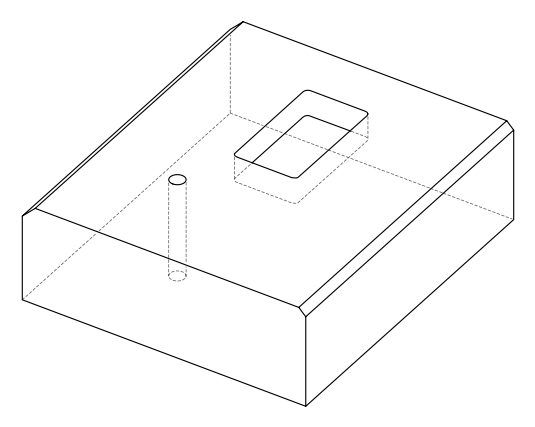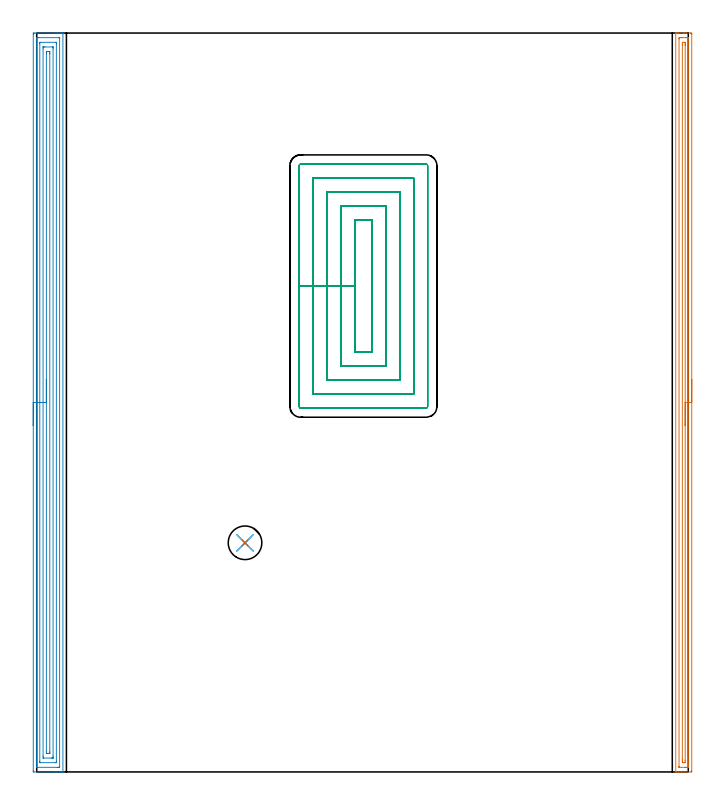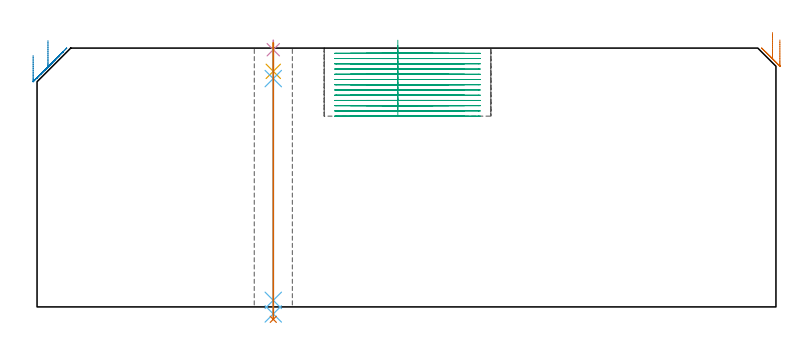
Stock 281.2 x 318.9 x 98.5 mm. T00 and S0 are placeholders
(PLAN: 7 operations, 5 tool changes, 52.7 min)
(1 AREA_MILL | FG_CHAMFER_SURFACE | UGT0205_001 | 7.84 min | 7598 mm3)
(2 AREA_MILL_1 | FG_CHAMFER_SURFACE_1 | UGT0205_001 | 13 min | 26122 mm3)
(3 MILL_RECTANGULAR_POCKET | POCKET_RECTANGULAR_STRAIGHT | NXT0201_009 | Follow Part, ap 2, ae 75% | 30.94 min | 185469 mm3)
(4 SPOT_DRILL | STEP1HOLE | NXT0321_9005460120000 | 0.03 min | 21 mm3)
(5 DRILL_BLIND_HOLE_INTO_CENTER | STEP1HOLE | NXT0301_030 | 0.05 min | 225 mm3)
(6 GUN_DRILL_THROUGH_HOLE | STEP1HOLE | UGT0307_001 | 0.47 min | 1769 mm3)
(7 SPADE_DRILL_TO_ENLARGE_THROUGH_HOLE | STEP1HOLE | UGT0306_005 | 0.42 min | 14252 mm3)
(TOOL UGT0205_001 | Chamfer Mill 20 x 3 x 45 deg. | D20 FL50 Z2)
(TOOL NXT0201_009 | ENDMILL 8mm [2P460-0800-NA 1630] | D8 FL26 Z6)
(TOOL NXT0321_9005460120000 | NC Spot Drill, 142deg, 12mm, Carbide, Uncoated | D12 PA142 FL30 Z2)
(TOOL NXT0301_030 | Carbide Drill 5.9mm [860.1-0590-018A1-MM 2214] | D5.9 PA140 FL28 Z2)
(TOOL UGT0307_001 | Gun Drill 5 mm | D5 PA130 FL24 Z1)
(TOOL UGT0306_005 | Spade Drill 14.5mm | D14.5 PA132 FL10 Z2)
(OP 1 AREA_MILL)
G17 G21 G94 G90
T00 M6
G54
G17 G0 G90 X282.7 Y169.45 S1061 M3
G43 Z108.5 H0
Z101.6
G94 G1 Y169.412 Z100.728 F250.
Y169.298 Z99.864
Y169.109 Z99.012
Y168.847 Z98.18
Y168.513 Z97.374
Y168.11 Z96.6
Y167.641 Z95.864
Y167.11 Z95.172
Y166.521 Z94.529
Y165.878 Z93.94
Y165.186 Z93.409
Y164.45 Z92.94
Y163.676 Z92.537
Y162.87 Z92.203
Y162.038 Z91.941
Y161.186 Z91.752
Y160.322 Z91.638
Y159.45 Z91.6
X282.699 Y0.605 Z91.601
X282.696 Y0.219 Z91.602
X282.692 Y0.01 Z91.605
X282.318 Y0. Z91.979
X279.688 Z94.607
X278.246 Z96.05
X277.059 Z97.236
X276.071 Z98.228
X275.934 Y0.002 Z98.359
X275.802 Y0.01 Z98.488
X275.8 Y0.158 Z98.5
Y318.742
X275.802 Y318.89 Z98.488
X275.934 Y318.898 Z98.359
X276.071 Y318.9 Z98.228
X276.436 Z97.863
X277.059 Z97.236
X279.123 Z95.174
X279.688 Z94.607
X280.282 Z94.013
X282.035 Z92.261
X282.318 Y318.897 Z91.979
X282.692 Y318.89 Z91.605
X282.696 Y318.681 Z91.602
X282.699 Y318.295 Z91.601
X282.7 Y159.45 Z91.6
X281.286 Z93.014
X281.285 Y2.548 Z93.015
X281.284 Y2.389 Z93.016
X281.279 Y2.032 Z93.021
X280.938 Y2.009 Z93.362
X280.565 Y2.003 Z93.735
X280.07 Y2. Z94.23
X279.688 Z94.612
X278.318 Z95.982
X277.441 Z96.859
X277.277 Y2.002 Z97.023
X277.25 Y2.005 Z97.051
X277.225 Y2.009 Z97.075
X277.221 Y2.044 Z97.079
X277.216 Y2.229 Z97.084
X277.215 Y2.389 Z97.085
Y316.352
X277.216 Y316.511 Z97.084
X277.221 Y316.868 Z97.079
X277.561 Y316.891 Z96.739
X277.935 Y316.897 Z96.365
X278.429 Y316.9 Z95.871
X278.812 Z95.488
X280.182 Z94.118
X281.059 Z93.241
X281.222 Y316.898 Z93.078
X281.25 Y316.895 Z93.05
X281.275 Y316.891 Z93.025
X281.279 Y316.856 Z93.021
X281.284 Y316.671 Z93.016
X281.285 Y316.511 Z93.015
X281.286 Y159.45 Z93.014
X279.872 Z94.428
X279.871 Y5.067 Z94.429
X279.87 Y4.881 Z94.43
X279.864 Y4.174 Z94.436
X279.853 Y4.007 Z94.447
X279.688 Y4.005 Z94.612
X278.981 Y4.002 Z95.319
X278.812 Y4.005 Z95.488
X278.647 Y4.01 Z95.653
X278.635 Y4.174 Z95.665
X278.632 Y4.357 Z95.668
X278.629 Y5.067 Z95.671
X278.628 Y5.253 Z95.672
X278.629 Y313.833 Z95.671
X278.63 Y314.019 Z95.67
X278.635 Y314.726 Z95.665
X278.647 Y314.893 Z95.653
X278.812 Y314.895 Z95.488
X279.519 Y314.898 Z94.781
X279.688 Y314.895 Z94.612
X279.853 Y314.89 Z94.447
X279.864 Y314.726 Z94.436
X279.868 Y314.543 Z94.432
X279.871 Y313.833 Z94.429
Y313.647
X279.872 Y159.45 Z94.428
Y158.578 Z94.467
Y157.713 Z94.58
Y156.862 Z94.769
Y156.03 Z95.032
Y155.224 Z95.365
Y154.45 Z95.768
Y153.714 Z96.237
Y153.022 Z96.768
Y152.379 Z97.357
Y151.79 Z98.001
Y151.258 Z98.693
Y150.79 Z99.428
Y150.387 Z100.202
Y150.053 Z101.008
Y149.791 Z101.84
Y149.602 Z102.692
Y149.488 Z103.557
Y149.45 Z104.428
G0 Z108.5
M5
M2
(OP 2 AREA_MILL_1)
G17 G21 G94 G90
T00 M6
G54
G17 G0 G90 X-1.5 Y149.45 S1061 M3
G43 Z108.5 H0
Z95.7
G94 G1 Y149.488 Z94.828 F250.
Y149.602 Z93.963
Y149.791 Z93.112
Y150.053 Z92.28
Y150.387 Z91.474
Y150.79 Z90.7
Y151.258 Z89.964
Y151.79 Z89.272
Y152.379 Z88.629
Y153.022 Z88.04
Y153.714 Z87.508
Y154.45 Z87.04
Y155.224 Z86.637
Y156.03 Z86.303
Y156.862 Z86.041
Y157.714 Z85.852
Y158.578 Z85.738
Y159.45 Z85.7
Y318.295
X-1.496 Y318.892 Z85.702
X-1.494 Y318.895 Z85.703
X-0.899 Y318.898 Z86.298
X-0.295 Y318.9 Z86.903
X8.022 Z95.217
X8.598 Z95.795
X8.915 Z96.111
X9.49 Z96.686
X9.807 Z97.002
X10.874 Z98.073
X11.247 Y318.892 Z98.439
X11.297 Y318.89 Z98.488
X11.3 Y318.741 Z98.5
Y0.158
X11.298 Y0.01 Z98.488
X11.247 Y0.007 Z98.439
X10.873 Y0. Z98.072
X10.44 Z97.639
X9.807 Z97.002
X8.598 Z95.795
X8.022 Z95.217
X-1.187 Y0.001 Z86.01
X-1.492 Y0.01 Z85.706
X-1.499 Y0.313 Z85.699
Y0.334
X-1.5 Y159.45 Z85.7
X-0.086 Z87.114
Y316.589
X-0.084 Y316.669 Z87.116
X-0.079 Y316.826 Z87.121
X-0.073 Y316.891 Z87.127
X-0.055 Y316.894 Z87.145
X-0.007 Y316.897 Z87.193
X0.496 Y316.9 Z87.696
X0.885 Z88.085
X9.418 Z96.618
X9.807 Y316.897 Z97.007
X9.862 Y316.894 Z97.062
X9.873 Y316.891 Z97.073
X9.879 Y316.851 Z97.079
X9.883 Y316.747 Z97.083
X9.885 Y316.59 Z97.085
X9.886 Y316.511 Z97.086
X9.885 Y2.311 Z97.085
X9.884 Y2.231 Z97.084
X9.879 Y2.074 Z97.079
X9.873 Y2.009 Z97.073
X9.855 Y2.006 Z97.055
X9.807 Y2.003 Z97.007
X9.304 Y2. Z96.504
X8.915 Z96.115
X0.382 Z87.582
X-0.007 Y2.003 Z87.193
X-0.062 Y2.006 Z87.138
X-0.073 Y2.009 Z87.127
X-0.079 Y2.048 Z87.121
X-0.083 Y2.152 Z87.117
X-0.085 Y2.31 Z87.115
X-0.086 Y2.389 Z87.114
Y159.45
X1.328 Z88.528
X1.329 Y314.282 Z88.529
X1.33 Y314.726 Z88.53
X1.333 Y314.838 Z88.533
X1.335 Y314.885 Z88.535
X1.43 Y314.891 Z88.63
X1.605 Y314.899 Z88.805
X8.196 Y314.9 Z95.396
X8.312 Y314.898 Z95.512
X8.405 Y314.894 Z95.605
X8.462 Y314.89 Z95.662
X8.465 Y314.874 Z95.665
X8.468 Y314.726 Z95.668
X8.471 Y314.277 Z95.671
Y4.618
X8.469 Y4.174 Z95.669
X8.467 Y4.062 Z95.667
X8.465 Y4.015 Z95.665
X8.37 Y4.009 Z95.57
X8.195 Y4.001 Z95.395
X1.603 Y4. Z88.803
X1.487 Y4.002 Z88.687
X1.395 Y4.005 Z88.595
X1.338 Y4.01 Z88.538
X1.335 Y4.026 Z88.535
X1.332 Y4.174 Z88.532
X1.329 Y4.623 Z88.529
X1.328 Y159.45 Z88.528
X2.743 Z89.943
Y312.049
X2.748 Y312.863 Z89.948
X2.749 Y312.886 Z89.949
X2.765 Y312.89 Z89.965
X2.817 Y312.895 Z90.017
X2.923 Y312.898 Z90.123
X3.136 Y312.9 Z90.336
X3.562 Z90.762
X6.884 Y312.899 Z94.084
X6.985 Y312.896 Z94.185
X7.035 Y312.891 Z94.235
X7.051 Y312.887 Z94.251
X7.057 Y312.049 Z94.257
Y6.851
X7.052 Y6.037 Z94.252
X7.051 Y6.014 Z94.251
X7.035 Y6.01 Z94.235
X6.983 Y6.005 Z94.183
X6.876 Y6.002 Z94.076
X6.664 Y6. Z93.864
X6.238 Z93.438
X2.915 Y6.001 Z90.115
X2.815 Y6.004 Z90.015
X2.765 Y6.009 Z89.965
X2.749 Y6.013 Z89.949
X2.743 Y6.851 Z89.943
Y159.45
X4.157 Z91.357
Y310.264
X4.158 Y310.56 Z91.358
X4.163 Y310.857 Z91.363
X4.164 Y310.889 Z91.364
X4.177 Y310.892 Z91.377
X4.216 Y310.896 Z91.416
X4.295 Y310.899 Z91.495
X4.454 Y310.9 Z91.654
X4.71 Z91.91
X5.346 Y310.897 Z92.546
X5.61 Y310.892 Z92.81
X5.637 Y310.88 Z92.837
X5.638 Y310.864 Z92.838
X5.642 Y310.264 Z92.842
X5.643 Y309.967 Z92.843
Y8.636
X5.642 Y8.341 Z92.842
X5.637 Y8.043 Z92.837
X5.636 Y8.011 Z92.836
X5.623 Y8.008 Z92.823
X5.584 Y8.004 Z92.784
X5.505 Y8.001 Z92.705
X5.346 Y8. Z92.546
X5.09 Z92.29
X4.454 Y8.003 Z91.654
X4.19 Y8.008 Z91.39
X4.163 Y8.02 Z91.363
X4.161 Y8.036 Z91.361
X4.158 Y8.636 Z91.358
X4.157 Y8.933 Z91.357
Y159.45
Y160.322 Z91.395
Y161.186 Z91.509
Y162.038 Z91.698
Y162.87 Z91.96
Y163.676 Z92.294
Y164.45 Z92.697
Y165.186 Z93.165
Y165.878 Z93.696
Y166.521 Z94.286
Y167.11 Z94.929
Y167.642 Z95.621
Y168.11 Z96.357
Y168.513 Z97.131
Y168.847 Z97.937
Y169.109 Z98.769
Y169.298 Z99.62
Y169.412 Z100.485
Y169.45 Z101.357
G0 Z108.5
M5
M2
(OP 3 MILL_RECTANGULAR_POCKET)
G17 G21 G94 G90
T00 M6
G54
G17 G0 G90 X137.3 Y228.332 S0 M3
G43 Z108.5 H1
Z101.5
G94 G1 Y209.7 Z96.508 F250.
Y181.1 F500.
X144.7
Y238.3
X137.3
Y209.7
X131.3
Y175.1
X150.7
Y244.3
X131.3
Y209.7
X125.3
Y169.1
X156.7
Y250.3
X125.3
Y209.7
X119.3
Y163.1
X162.7
Y256.3
X119.3
Y209.7
X113.3
Y157.7
G3 X113.9 Y157.1 R0.6
G1 X168.1
G3 X168.7 Y157.7 R0.6
G1 Y261.7
G3 X168.1 Y262.3 R0.6
G1 X113.9
G3 X113.3 Y261.7 R0.6
G1 Y209.7
Y208.7
G0 X137.3 Y228.332 Z99.508
G1 Y209.7 Z94.515 F250.
Y181.1 F500.
X144.7
Y238.3
X137.3
Y209.7
X131.3
Y175.1
X150.7
Y244.3
X131.3
Y209.7
X125.3
Y169.1
X156.7
Y250.3
X125.3
Y209.7
X119.3
Y163.1
X162.7
Y256.3
X119.3
Y209.7
X113.3
Y157.7
G3 X113.9 Y157.1 R0.6
G1 X168.1
G3 X168.7 Y157.7 R0.6
G1 Y261.7
G3 X168.1 Y262.3 R0.6
G1 X113.9
G3 X113.3 Y261.7 R0.6
G1 Y209.7
Y208.7
G0 X137.3 Y228.332 Z97.515
G1 Y209.7 Z92.523 F250.
Y181.1 F500.
X144.7
Y238.3
X137.3
Y209.7
X131.3
Y175.1
X150.7
Y244.3
X131.3
Y209.7
X125.3
Y169.1
X156.7
Y250.3
X125.3
Y209.7
X119.3
Y163.1
X162.7
Y256.3
X119.3
Y209.7
X113.3
Y157.7
G3 X113.9 Y157.1 R0.6
G1 X168.1
G3 X168.7 Y157.7 R0.6
G1 Y261.7
G3 X168.1 Y262.3 R0.6
G1 X113.9
G3 X113.3 Y261.7 R0.6
G1 Y209.7
Y208.7
G0 X137.3 Y228.332 Z95.523
G1 Y209.7 Z90.531 F250.
Y181.1 F500.
X144.7
Y238.3
X137.3
Y209.7
X131.3
Y175.1
X150.7
Y244.3
X131.3
Y209.7
X125.3
Y169.1
X156.7
Y250.3
X125.3
Y209.7
X119.3
Y163.1
X162.7
Y256.3
X119.3
Y209.7
X113.3
Y157.7
G3 X113.9 Y157.1 R0.6
G1 X168.1
G3 X168.7 Y157.7 R0.6
G1 Y261.7
G3 X168.1 Y262.3 R0.6
G1 X113.9
G3 X113.3 Y261.7 R0.6
G1 Y209.7
Y208.7
G0 X137.3 Y228.332 Z93.531
G1 Y209.7 Z88.538 F250.
Y181.1 F500.
X144.7
Y238.3
X137.3
Y209.7
X131.3
Y175.1
X150.7
Y244.3
X131.3
Y209.7
X125.3
Y169.1
X156.7
Y250.3
X125.3
Y209.7
X119.3
Y163.1
X162.7
Y256.3
X119.3
Y209.7
X113.3
Y157.7
G3 X113.9 Y157.1 R0.6
G1 X168.1
G3 X168.7 Y157.7 R0.6
G1 Y261.7
G3 X168.1 Y262.3 R0.6
G1 X113.9
G3 X113.3 Y261.7 R0.6
G1 Y209.7
Y208.7
G0 X137.3 Y228.332 Z91.538
G1 Y209.7 Z86.546 F250.
Y181.1 F500.
X144.7
Y238.3
X137.3
Y209.7
X131.3
Y175.1
X150.7
Y244.3
X131.3
Y209.7
X125.3
Y169.1
X156.7
Y250.3
X125.3
Y209.7
X119.3
Y163.1
X162.7
Y256.3
X119.3
Y209.7
X113.3
Y157.7
G3 X113.9 Y157.1 R0.6
G1 X168.1
G3 X168.7 Y157.7 R0.6
G1 Y261.7
G3 X168.1 Y262.3 R0.6
G1 X113.9
G3 X113.3 Y261.7 R0.6
G1 Y209.7
Y208.7
G0 X137.3 Y228.332 Z89.546
G1 Y209.7 Z84.554 F250.
Y181.1 F500.
X144.7
Y238.3
X137.3
Y209.7
X131.3
Y175.1
X150.7
Y244.3
X131.3
Y209.7
X125.3
Y169.1
X156.7
Y250.3
X125.3
Y209.7
X119.3
Y163.1
X162.7
Y256.3
X119.3
Y209.7
X113.3
Y157.7
G3 X113.9 Y157.1 R0.6
G1 X168.1
G3 X168.7 Y157.7 R0.6
G1 Y261.7
G3 X168.1 Y262.3 R0.6
G1 X113.9
G3 X113.3 Y261.7 R0.6
G1 Y209.7
Y208.7
G0 X137.3 Y228.332 Z87.554
G1 Y209.7 Z82.562 F250.
Y181.1 F500.
X144.7
Y238.3
X137.3
Y209.7
X131.3
Y175.1
X150.7
Y244.3
X131.3
Y209.7
X125.3
Y169.1
X156.7
Y250.3
X125.3
Y209.7
X119.3
Y163.1
X162.7
Y256.3
X119.3
Y209.7
X113.3
Y157.7
G3 X113.9 Y157.1 R0.6
G1 X168.1
G3 X168.7 Y157.7 R0.6
G1 Y261.7
G3 X168.1 Y262.3 R0.6
G1 X113.9
G3 X113.3 Y261.7 R0.6
G1 Y209.7
Y208.7
G0 X137.3 Y228.332 Z85.562
G1 Y209.7 Z80.569 F250.
Y181.1 F500.
X144.7
Y238.3
X137.3
Y209.7
X131.3
Y175.1
X150.7
Y244.3
X131.3
Y209.7
X125.3
Y169.1
X156.7
Y250.3
X125.3
Y209.7
X119.3
Y163.1
X162.7
Y256.3
X119.3
Y209.7
X113.3
Y157.7
G3 X113.9 Y157.1 R0.6
G1 X168.1
G3 X168.7 Y157.7 R0.6
G1 Y261.7
G3 X168.1 Y262.3 R0.6
G1 X113.9
G3 X113.3 Y261.7 R0.6
G1 Y209.7
Y208.7
G0 X137.3 Y228.332 Z83.569
G1 Y209.7 Z78.577 F250.
Y181.1 F500.
X144.7
Y238.3
X137.3
Y209.7
X131.3
Y175.1
X150.7
Y244.3
X131.3
Y209.7
X125.3
Y169.1
X156.7
Y250.3
X125.3
Y209.7
X119.3
Y163.1
X162.7
Y256.3
X119.3
Y209.7
X113.3
Y157.7
G3 X113.9 Y157.1 R0.6
G1 X168.1
G3 X168.7 Y157.7 R0.6
G1 Y261.7
G3 X168.1 Y262.3 R0.6
G1 X113.9
G3 X113.3 Y261.7 R0.6
G1 Y209.7
Y208.7
G0 X137.3 Y228.332 Z81.577
G1 Y209.7 Z76.585 F250.
Y181.1 F500.
X144.7
Y238.3
X137.3
Y209.7
X131.3
Y175.1
X150.7
Y244.3
X131.3
Y209.7
X125.3
Y169.1
X156.7
Y250.3
X125.3
Y209.7
X119.3
Y163.1
X162.7
Y256.3
X119.3
Y209.7
X113.3
Y157.7
G3 X113.9 Y157.1 R0.6
G1 X168.1
G3 X168.7 Y157.7 R0.6
G1 Y261.7
G3 X168.1 Y262.3 R0.6
G1 X113.9
G3 X113.3 Y261.7 R0.6
G1 Y209.7
Y208.7
G0 X137.3 Y228.332 Z79.585
G1 Y209.7 Z74.592 F250.
Y181.1 F500.
X144.7
Y238.3
X137.3
Y209.7
X131.3
Y175.1
X150.7
Y244.3
X131.3
Y209.7
X125.3
Y169.1
X156.7
Y250.3
X125.3
Y209.7
X119.3
Y163.1
X162.7
Y256.3
X119.3
Y209.7
X113.3
Y157.7
G3 X113.9 Y157.1 R0.6
G1 X168.1
G3 X168.7 Y157.7 R0.6
G1 Y261.7
G3 X168.1 Y262.3 R0.6
G1 X113.9
G3 X113.3 Y261.7 R0.6
G1 Y209.7
Y208.7
G0 X137.3 Y228.332 Z77.592
G1 Y209.7 Z72.6 F250.
Y181.1 F500.
X144.7
Y238.3
X137.3
Y209.7
X131.3
Y175.1
X150.7
Y244.3
X131.3
Y209.7
X125.3
Y169.1
X156.7
Y250.3
X125.3
Y209.7
X119.3
Y163.1
X162.7
Y256.3
X119.3
Y209.7
X113.3
Y157.7
G3 X113.9 Y157.1 R0.6
G1 X168.1
G3 X168.7 Y157.7 R0.6
G1 Y261.7
G3 X168.1 Y262.3 R0.6
G1 X113.9
G3 X113.3 Y261.7 R0.6
G1 Y209.7
Y208.7
G0 Z108.5
M5
M2
(OP 4 SPOT_DRILL)
G17 G21 G94 G90
T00 M6
G54
G17 G0 G90 X89.9 Y98.9 S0 M3
G43 Z108.5 H0
G94 G81 G98 Z97.876 F250. R101.5
G80
M5
M2
(OP 5 DRILL_BLIND_HOLE_INTO_CENTER)
G17 G21 G94 G90
T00 M6
G54
G17 G0 G90 X89.9 Y98.9 S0 M3
G43 Z108.5 H1
G94 G81 G98 Z89.65 F250. R100.5
G80
M5
M2
(OP 6 GUN_DRILL_THROUGH_HOLE)
G17 G21 G94 G90
T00 M6
G54
G17 G0 G90 X89.9 Y98.9 M8
G43 Z108.5 H0
Z98.172
S716 M3
G94 G1 Z86.894 F125. M26
G4 X.084
Z2.5 F250.
G4 X.084
Z-2.666 F125.
G4 X.084
M5
M9
G0 Z98.172
Z108.5
M2
(OP 7 SPADE_DRILL_TO_ENLARGE_THROUGH_HOLE)
G17 G21 G94 G90
T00 M6
G54
G17 G0 G90 X89.9 Y98.9 S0 M3
G43 Z108.5 H0
G94 G73 G98 Z-4.728 F250. Q12.903 R100.5
G80
M5
M2
